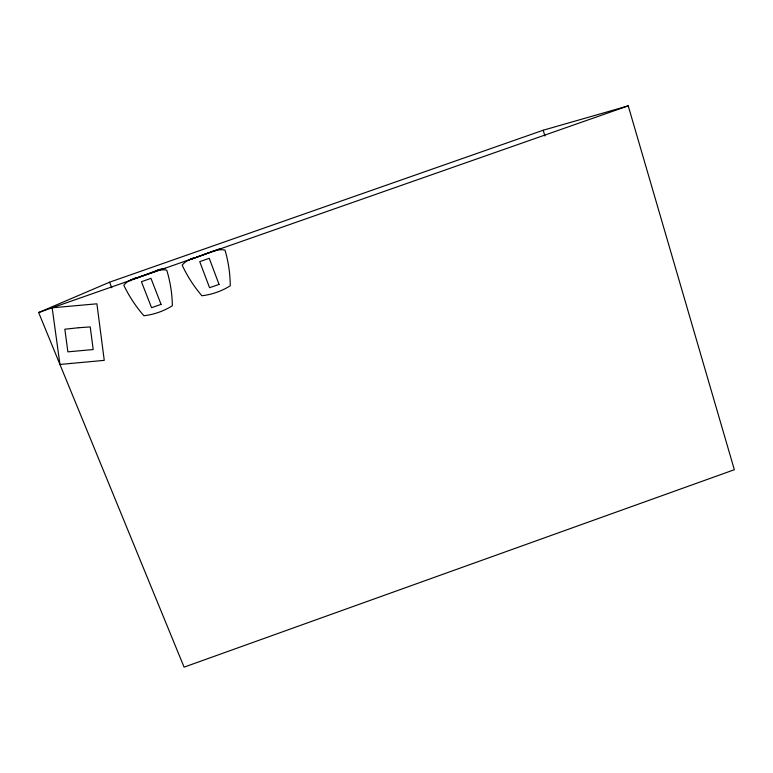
<?xml version="1.0" encoding="UTF-8"?>
<svg xmlns="http://www.w3.org/2000/svg" width="773" height="773" viewBox="0 0 773 773"><rect width="100%" height="100%" fill="white"/><g stroke="black" fill="none" stroke-linecap="round" stroke-linejoin="round"><path stroke-width="1.16" d="M213.406 251.457A19.054 18.649 35 0 1 225.001 250.085A134.077 128.54 31.5 0 1 230.257 285.788A70.826 68.884 41.7 0 1 201.879 295.759A131.41 129.545 60.6 0 1 182.157 265.11A19.103 18.62 32.8 0 1 191.975 258.965L215.145 250.452A18.687 18.301 35.4 0 1 220.711 248.887M191.975 258.965L215.145 250.452M155.093 271.516L158.117 270.048L133.613 279.043A19.238 18.562 29.6 0 0 123.796 285.189A132.009 129.439 44.8 0 0 143.904 315.751A71.28 68.71 36.4 0 0 172.35 305.75A135.014 128.125 29.5 0 0 166.746 270.135A19.18 18.591 30.7 0 0 155.093 271.516L133.613 279.043M38.65 312.543L109.563 282.203L543.177 130.231L628.227 105.853L734.35 469.713L184.09 667.147L38.65 312.543L628.227 105.853M109.563 282.203L111.776 287.798M543.177 130.231L544.946 135.99M129.97 280.87A18.871 18.223 29.8 0 1 136.869 277.517M157.943 270.125A18.813 18.243 31 0 1 165.47 268.424M188.805 260.066A18.745 18.272 33.1 0 1 194.12 257.824M161.055 304.378L151.556 307.712L141.43 281.71L150.977 278.357L161.055 304.378M219.039 284.396L209.56 287.72L199.734 261.651L209.241 258.308L219.039 284.396M78.498 327.742L64.835 329.23L67.889 351.85L93.195 349.541L90.228 326.921L78.498 327.742M71.039 363.436L59.946 364.469L52.168 307.809L96.905 303.808L104.258 360.363L71.039 363.436"/></g></svg>
